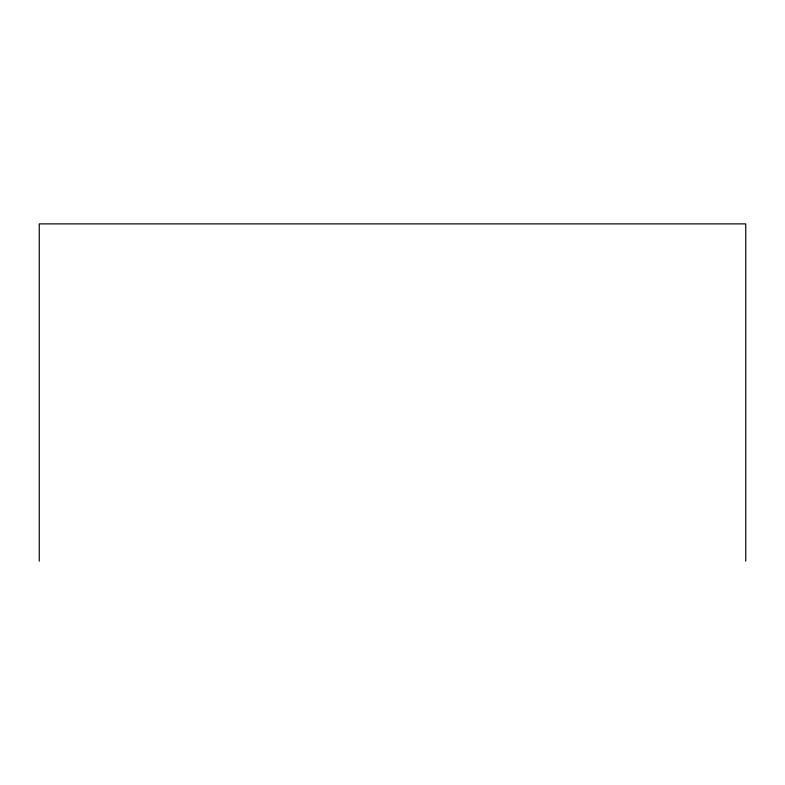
<?xml version="1.0" encoding="UTF-8"?>
<svg xmlns="http://www.w3.org/2000/svg" width="785" height="785" viewBox="0 0 785 785"><rect width="100%" height="100%" fill="white"/><g stroke="black" fill="none" stroke-linecap="round" stroke-linejoin="round"><path stroke-width="1.18" d="M745.75 561.118L745.75 223.882L39.25 223.882L39.25 561.118"/></g></svg>
